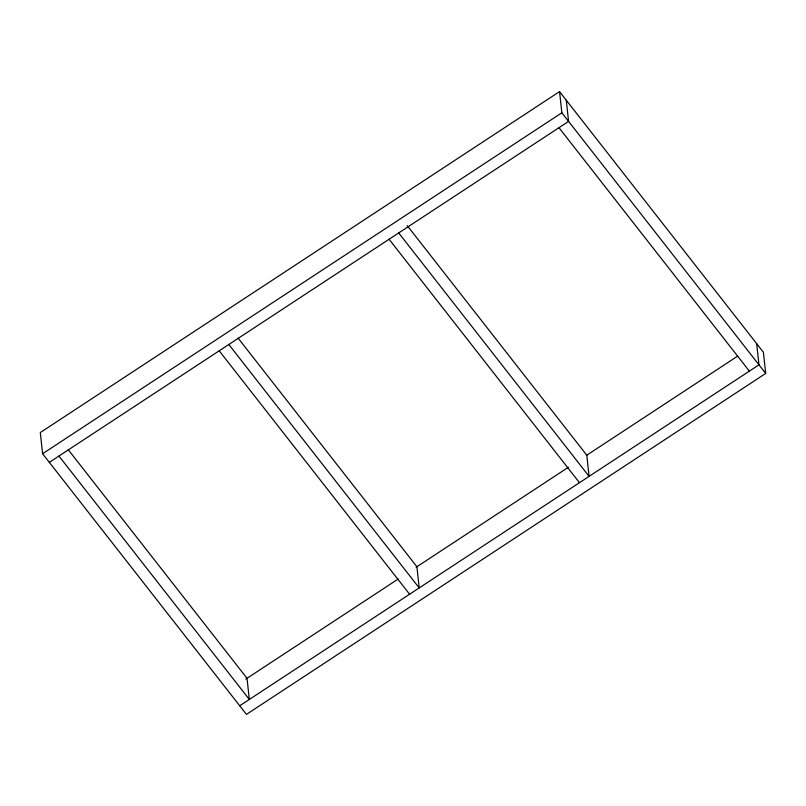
<?xml version="1.0" encoding="UTF-8"?>
<svg xmlns="http://www.w3.org/2000/svg" width="806" height="806" viewBox="0 0 806 806"><rect width="100%" height="100%" fill="white"/><g stroke="black" fill="none" stroke-linecap="round" stroke-linejoin="round"><path stroke-width="1.21" d="M559.545 91.612L40.3 432.56L42.597 453.738L246.455 714.388L765.7 373.44L763.403 352.262L559.545 91.612L561.853 112.79L765.7 373.44M42.597 453.738L561.853 112.79M49.337 462.352L568.583 121.394L566.286 100.226M245.82 679.085L398.235 579M416.108 567.273L568.512 467.188M586.385 455.461L737.742 356.071M239.714 705.774L758.97 364.826L756.663 343.648M558.981 127.701L749.358 371.133M407.242 225.62L586.788 455.199L589.085 476.376L398.708 232.944M389.096 239.251L579.474 482.683M238.133 338.157L416.904 566.749L419.201 587.927L228.823 344.494M219.212 350.801L409.599 594.234M68.248 449.708L247.019 678.299L249.326 699.467L58.939 456.045"/></g></svg>
